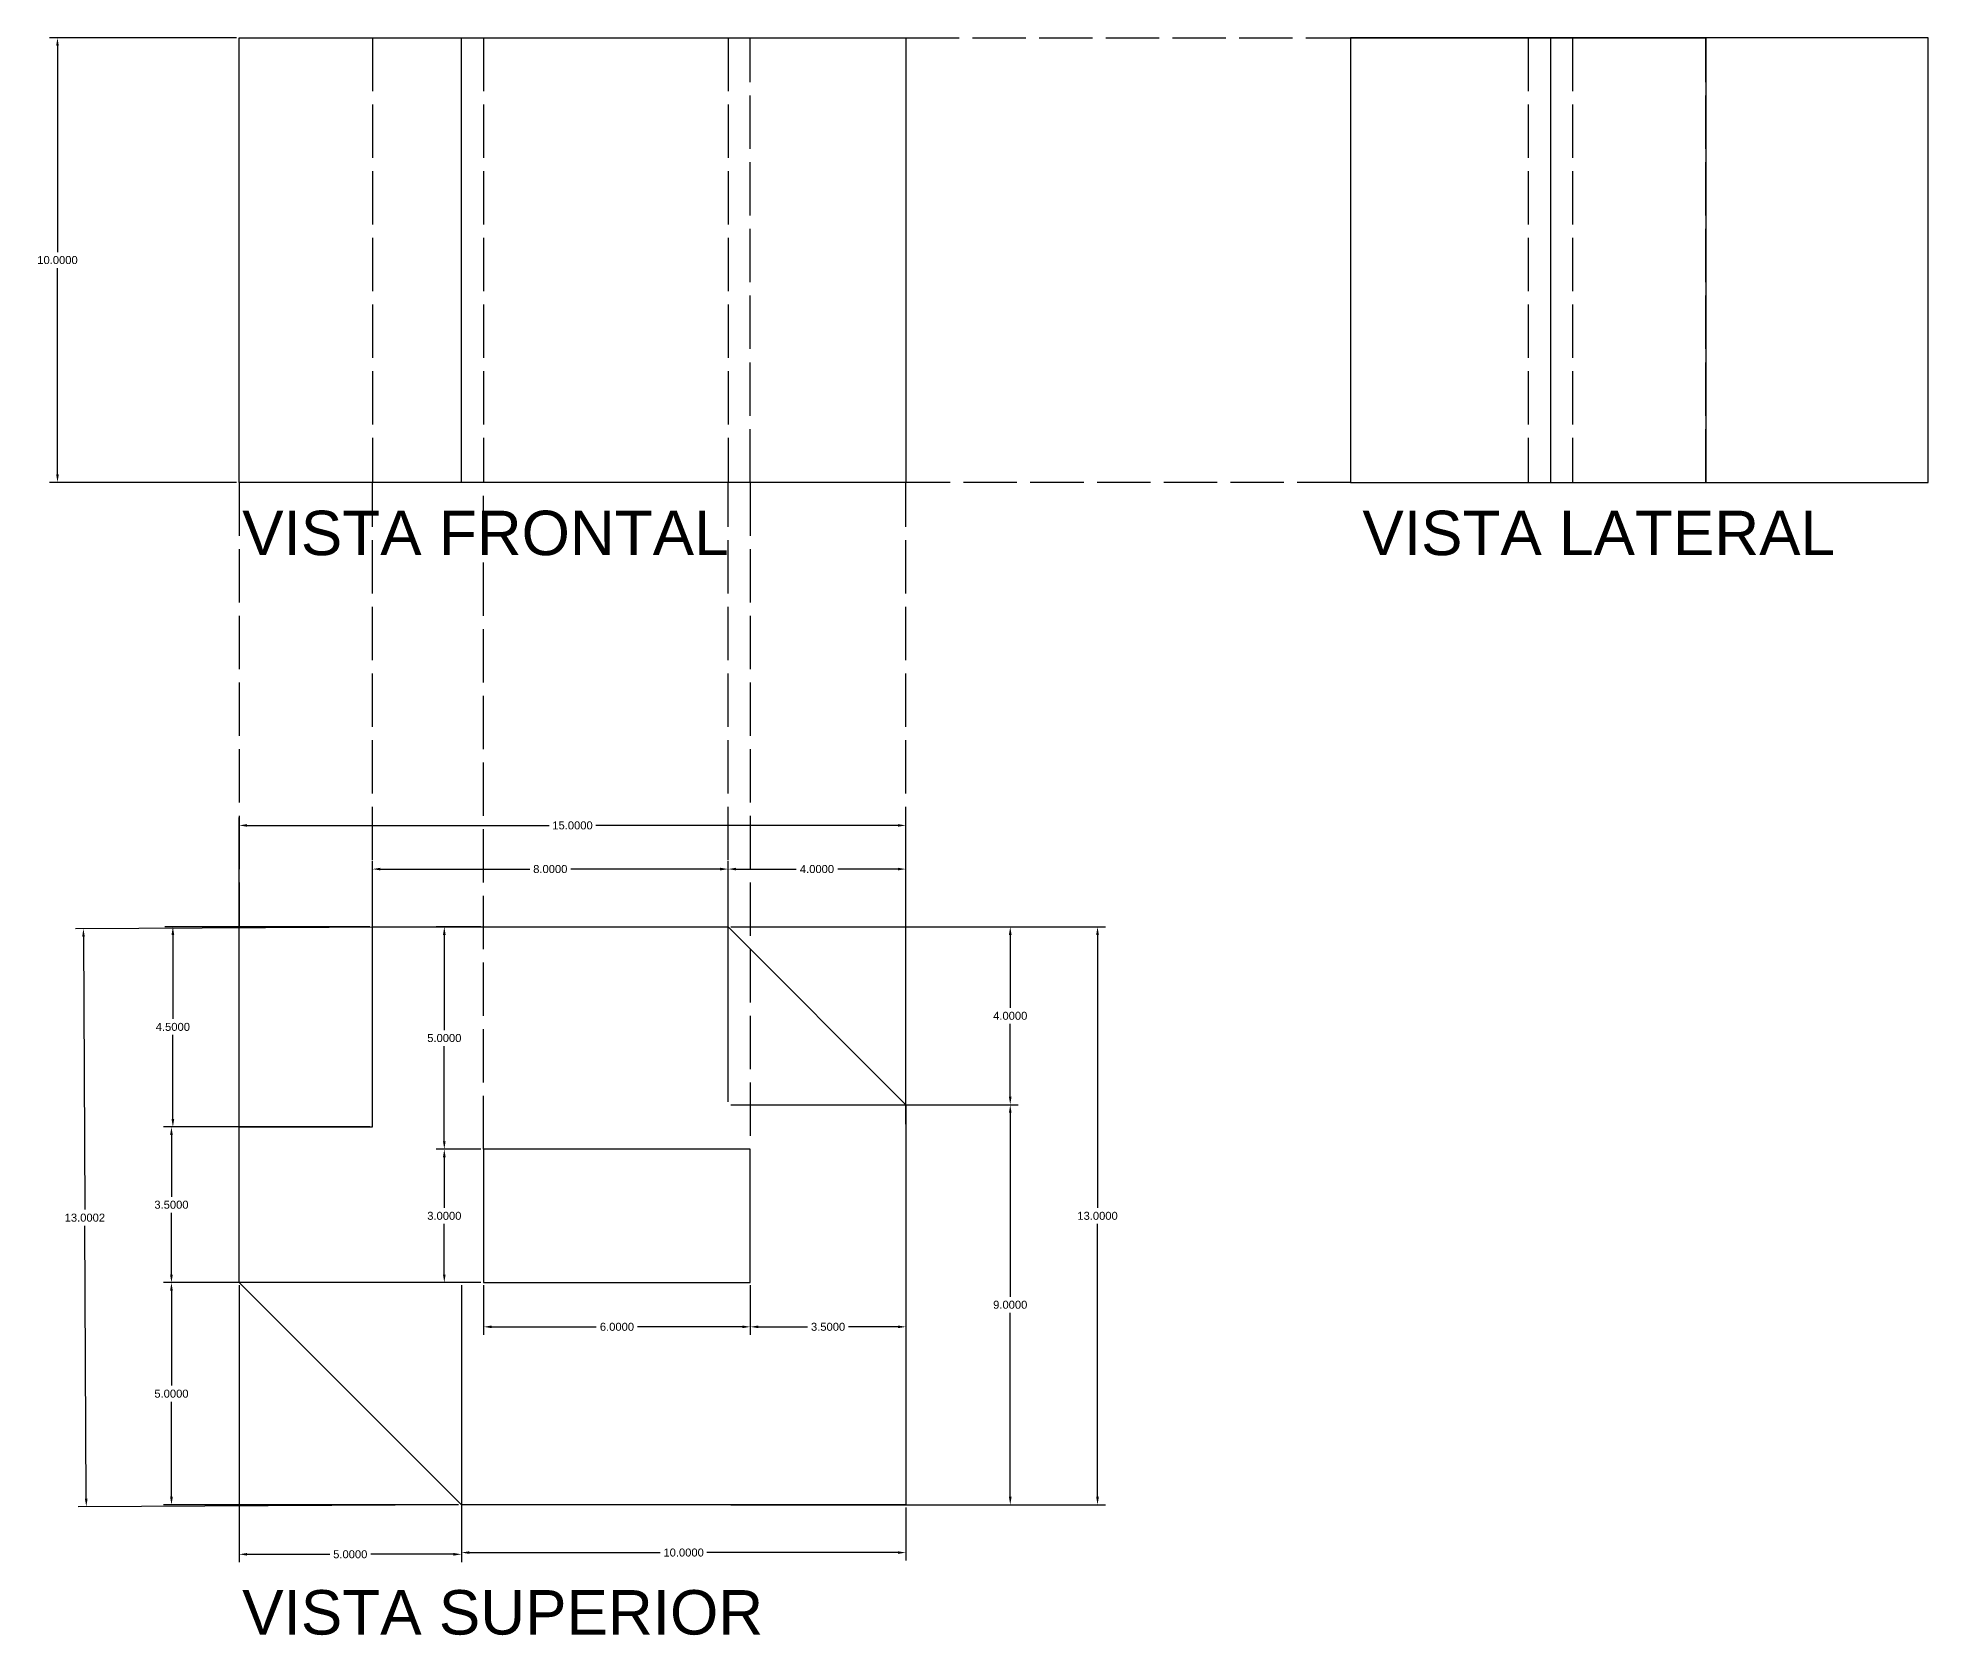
# Model space of a CAD drawing. Header units: inches. Extents: x -13 to 73, y -2.9 to 33.
# Drawn here: x 30.47 to 73, y -2.93 to 33 of the extents above; entities that cross this region are included whole.
import ezdxf

# ---------------------------------------------------------------- set-up
doc = ezdxf.new("R2010")
doc.units = ezdxf.units.IN
doc.header["$MEASUREMENT"] = 0
doc.linetypes.add('ACAD_ISO02W100', pattern=[15, 12, -3])
for name, color, linetype in [('COTA', 1, 'Continuous'), ('PROJECAO', 2, 'ACAD_ISO02W100'), ('TEXTO', 4, 'Continuous')]:
    doc.layers.add(name, color=color, linetype=linetype)
doc.styles.get("Standard").update_dxf_attribs({"font": 'Arial.ttf'})
doc.dimstyles.get("Standard").update_dxf_attribs({"dimtxt": 0.18, "dimasz": 0.18, "dimexe": 0.18, "dimexo": 0.0625, "dimgap": 0.09, "dimtad": 0, "dimtih": 1, "dimtoh": 1, "dimdec": 4, "dimzin": 0, "dimdsep": 46, "dimtxsty": 'Standard', "dimcen": 0.09, "dimadec": 0, "dimazin": 0, "dimtfac": 1, "dimtdec": 4, "dimtofl": 0, "dimtmove": 0, "dimatfit": 3, "dimfxl": 1, "dimtolj": 1, "dimtzin": 0, "dimarcsym": 0})

# ---------------------------------------------------------------- blocks, each defined once
blk = doc.blocks.new('*D13')
at = {"layer": 'COTA', "color": 0, "lineweight": -2, "transparency": 16777216}
for p, q in [((34.938, 33), (30.733, 33)), ((30.913, 32.82), (30.913, 28.181)), ((30.913, 23.18), (30.913, 27.819)), ((34.938, 23), (30.733, 23))]:
    blk.add_line(p, q, dxfattribs=at)
at = {"layer": 'COTA', "color": 0, "transparency": 16777216}
for points in [[(30.883, 32.82), (30.943, 32.82), (30.913, 33)], [(30.883, 23.18), (30.943, 23.18), (30.913, 23)]]:
    blk.add_solid(points, dxfattribs=at)
at = {"layer": 'Defpoints', "color": 0, "transparency": 16777216}
for p in [(35, 33), (30.913, 23), (35, 23)]:
    blk.add_point(p, dxfattribs=at)
at = {"layer": 'COTA', "color": 0, "transparency": 16777216, "insert": (30.913, 28), "char_height": 0.18, "attachment_point": 5}
blk.add_mtext('\\A1;10.0000', dxfattribs=at)
blk = doc.blocks.new('*D14')
at = {"layer": 'COTA', "color": 0, "lineweight": -2, "ltscale": 0.1, "transparency": 16777216}
for p, q in [((40.5, 4.938), (40.5, 3.824)), ((46.5, 4.938), (46.5, 3.824)), ((40.68, 4.004), (43.036, 4.004)), ((46.32, 4.004), (43.964, 4.004))]:
    blk.add_line(p, q, dxfattribs=at)
at = {"layer": 'COTA', "color": 0, "ltscale": 0.1, "transparency": 16777216}
for points in [[(40.68, 4.034), (40.68, 3.974), (40.5, 4.004)], [(46.32, 4.034), (46.32, 3.974), (46.5, 4.004)]]:
    blk.add_solid(points, dxfattribs=at)
at = {"layer": 'Defpoints', "color": 0, "ltscale": 0.1, "transparency": 16777216}
for p in [(40.5, 5), (46.5, 5), (46.5, 4.004)]:
    blk.add_point(p, dxfattribs=at)
at = {"layer": 'COTA', "color": 0, "ltscale": 0.1, "transparency": 16777216, "insert": (43.5, 4.004), "char_height": 0.18, "attachment_point": 5}
blk.add_mtext('\\A1;6.0000', dxfattribs=at)
blk = doc.blocks.new('*D15')
at = {"layer": 'COTA', "color": 0, "lineweight": -2, "ltscale": 0.1, "transparency": 16777216}
for p, q in [((46.5, 4.938), (46.5, 3.824)), ((50, 4.938), (50, 3.824)), ((46.68, 4.004), (47.788, 4.004)), ((49.82, 4.004), (48.712, 4.004))]:
    blk.add_line(p, q, dxfattribs=at)
at = {"layer": 'COTA', "color": 0, "ltscale": 0.1, "transparency": 16777216}
for points in [[(46.68, 4.034), (46.68, 3.974), (46.5, 4.004)], [(49.82, 4.034), (49.82, 3.974), (50, 4.004)]]:
    blk.add_solid(points, dxfattribs=at)
at = {"layer": 'Defpoints', "color": 0, "ltscale": 0.1, "transparency": 16777216}
for p in [(46.5, 5), (50, 5), (50, 4.004)]:
    blk.add_point(p, dxfattribs=at)
at = {"layer": 'COTA', "color": 0, "ltscale": 0.1, "transparency": 16777216, "insert": (48.25, 4.004), "char_height": 0.18, "attachment_point": 5}
blk.add_mtext('\\A1;3.5000', dxfattribs=at)
blk = doc.blocks.new('*D16')
at = {"layer": 'COTA', "color": 0, "lineweight": -2, "ltscale": 0.1, "transparency": 16777216}
for p, q in [((40.438, 13), (39.436, 13)), ((39.616, 12.82), (39.616, 10.681)), ((39.616, 8.18), (39.616, 10.319)), ((40.438, 8), (39.436, 8))]:
    blk.add_line(p, q, dxfattribs=at)
at = {"layer": 'COTA', "color": 0, "ltscale": 0.1, "transparency": 16777216}
for points in [[(39.586, 12.82), (39.646, 12.82), (39.616, 13)], [(39.586, 8.18), (39.646, 8.18), (39.616, 8)]]:
    blk.add_solid(points, dxfattribs=at)
at = {"layer": 'Defpoints', "color": 0, "ltscale": 0.1, "transparency": 16777216}
for p in [(39.616, 13), (40.5, 13), (40.5, 8)]:
    blk.add_point(p, dxfattribs=at)
at = {"layer": 'COTA', "color": 0, "ltscale": 0.1, "transparency": 16777216, "insert": (39.616, 10.5), "char_height": 0.18, "attachment_point": 5}
blk.add_mtext('\\A1;5.0000', dxfattribs=at)
blk = doc.blocks.new('*D17')
at = {"layer": 'COTA', "color": 0, "lineweight": -2, "ltscale": 0.1, "transparency": 16777216}
for p, q in [((37.938, 13), (33.329, 13)), ((33.509, 12.82), (33.509, 10.931)), ((33.509, 8.68), (33.509, 10.569)), ((37.938, 8.5), (33.329, 8.5))]:
    blk.add_line(p, q, dxfattribs=at)
at = {"layer": 'COTA', "color": 0, "ltscale": 0.1, "transparency": 16777216}
for points in [[(33.479, 12.82), (33.539, 12.82), (33.509, 13)], [(33.479, 8.68), (33.539, 8.68), (33.509, 8.5)]]:
    blk.add_solid(points, dxfattribs=at)
at = {"layer": 'Defpoints', "color": 0, "ltscale": 0.1, "transparency": 16777216}
for p in [(33.509, 13), (38, 13), (38, 8.5)]:
    blk.add_point(p, dxfattribs=at)
at = {"layer": 'COTA', "color": 0, "ltscale": 0.1, "transparency": 16777216, "insert": (33.509, 10.75), "char_height": 0.18, "attachment_point": 5}
blk.add_mtext('\\A1;4.5000', dxfattribs=at)
blk = doc.blocks.new('*D18')
at = {"layer": 'COTA', "color": 0, "lineweight": -2, "ltscale": 0.1, "transparency": 16777216}
for p, q in [((34.938, 8.5), (33.297, 8.5)), ((33.477, 8.32), (33.477, 6.931)), ((33.477, 5.18), (33.477, 6.569)), ((34.938, 5), (33.297, 5))]:
    blk.add_line(p, q, dxfattribs=at)
at = {"layer": 'COTA', "color": 0, "ltscale": 0.1, "transparency": 16777216}
for points in [[(33.447, 8.32), (33.507, 8.32), (33.477, 8.5)], [(33.447, 5.18), (33.507, 5.18), (33.477, 5)]]:
    blk.add_solid(points, dxfattribs=at)
at = {"layer": 'Defpoints', "color": 0, "ltscale": 0.1, "transparency": 16777216}
for p in [(33.477, 8.5), (35, 8.5), (35, 5)]:
    blk.add_point(p, dxfattribs=at)
at = {"layer": 'COTA', "color": 0, "ltscale": 0.1, "transparency": 16777216, "insert": (33.477, 6.75), "char_height": 0.18, "attachment_point": 5}
blk.add_mtext('\\A1;3.5000', dxfattribs=at)
blk = doc.blocks.new('*D19')
at = {"layer": 'COTA', "color": 0, "lineweight": -2, "ltscale": 0.1, "transparency": 16777216}
for p, q in [((39.938, 5), (33.297, 5)), ((33.477, 4.82), (33.477, 2.681)), ((33.477, 0.18), (33.477, 2.319)), ((39.938, 0), (33.297, 0))]:
    blk.add_line(p, q, dxfattribs=at)
at = {"layer": 'COTA', "color": 0, "ltscale": 0.1, "transparency": 16777216}
for points in [[(33.447, 4.82), (33.507, 4.82), (33.477, 5)], [(33.447, 0.18), (33.507, 0.18), (33.477, 0)]]:
    blk.add_solid(points, dxfattribs=at)
at = {"layer": 'Defpoints', "color": 0, "ltscale": 0.1, "transparency": 16777216}
for p in [(33.477, 5), (40, 5), (40, 0)]:
    blk.add_point(p, dxfattribs=at)
at = {"layer": 'COTA', "color": 0, "ltscale": 0.1, "transparency": 16777216, "insert": (33.477, 2.5), "char_height": 0.18, "attachment_point": 5}
blk.add_mtext('\\A1;5.0000', dxfattribs=at)
blk = doc.blocks.new('*D20')
at = {"layer": 'COTA', "color": 0, "lineweight": -2, "ltscale": 0.1, "transparency": 16777216}
for p, q in [((35, 4.938), (35, -1.293)), ((40, 4.938), (40, -1.293)), ((35.18, -1.113), (37.038, -1.113)), ((39.82, -1.113), (37.962, -1.113))]:
    blk.add_line(p, q, dxfattribs=at)
at = {"layer": 'COTA', "color": 0, "ltscale": 0.1, "transparency": 16777216}
for points in [[(35.18, -1.083), (35.18, -1.143), (35, -1.113)], [(39.82, -1.083), (39.82, -1.143), (40, -1.113)]]:
    blk.add_solid(points, dxfattribs=at)
at = {"layer": 'Defpoints', "color": 0, "ltscale": 0.1, "transparency": 16777216}
for p in [(35, 5), (40, 5), (40, -1.113)]:
    blk.add_point(p, dxfattribs=at)
at = {"layer": 'COTA', "color": 0, "ltscale": 0.1, "transparency": 16777216, "insert": (37.5, -1.113), "char_height": 0.18, "attachment_point": 5}
blk.add_mtext('\\A1;5.0000', dxfattribs=at)
blk = doc.blocks.new('*D21')
at = {"layer": 'COTA', "color": 0, "lineweight": -2, "ltscale": 0.1, "transparency": 16777216}
for p, q in [((39.874, 13), (31.317, 12.958)), ((31.498, 12.779), (31.528, 6.64)), ((31.56, 0.139), (31.53, 6.278)), ((39.938, 0), (31.381, -0.042))]:
    blk.add_line(p, q, dxfattribs=at)
at = {"layer": 'COTA', "color": 0, "ltscale": 0.1, "transparency": 16777216}
for points in [[(31.528, 12.779), (31.468, 12.779), (31.497, 12.959)], [(31.59, 0.139), (31.53, 0.139), (31.561, -0.041)]]:
    blk.add_solid(points, dxfattribs=at)
at = {"layer": 'Defpoints', "color": 0, "ltscale": 0.1, "transparency": 16777216}
for p in [(31.497, 12.959), (39.937, 13), (40, 0)]:
    blk.add_point(p, dxfattribs=at)
at = {"layer": 'COTA', "color": 0, "ltscale": 0.1, "transparency": 16777216, "insert": (31.529, 6.459), "char_height": 0.18, "attachment_point": 5}
blk.add_mtext('\\A1;13.0002', dxfattribs=at)
blk = doc.blocks.new('*D22')
at = {"layer": 'COTA', "color": 0, "lineweight": -2, "ltscale": 0.1, "transparency": 16777216}
for p, q in [((40, -0.062), (40, -1.254)), ((50, -0.062), (50, -1.254)), ((40.18, -1.074), (44.475, -1.074)), ((49.82, -1.074), (45.525, -1.074))]:
    blk.add_line(p, q, dxfattribs=at)
at = {"layer": 'COTA', "color": 0, "ltscale": 0.1, "transparency": 16777216}
for points in [[(40.18, -1.044), (40.18, -1.104), (40, -1.074)], [(49.82, -1.044), (49.82, -1.104), (50, -1.074)]]:
    blk.add_solid(points, dxfattribs=at)
at = {"layer": 'Defpoints', "color": 0, "ltscale": 0.1, "transparency": 16777216}
for p in [(40, 0), (50, 0), (50, -1.074)]:
    blk.add_point(p, dxfattribs=at)
at = {"layer": 'COTA', "color": 0, "ltscale": 0.1, "transparency": 16777216, "insert": (45, -1.074), "char_height": 0.18, "attachment_point": 5}
blk.add_mtext('\\A1;10.0000', dxfattribs=at)
blk = doc.blocks.new('*D23')
at = {"layer": 'COTA', "color": 0, "lineweight": -2, "ltscale": 0.1, "transparency": 16777216}
for p, q in [((50.062, 9), (52.528, 9)), ((52.348, 8.82), (52.348, 4.681)), ((52.348, 0.18), (52.348, 4.319)), ((50.062, 0), (52.528, 0))]:
    blk.add_line(p, q, dxfattribs=at)
at = {"layer": 'COTA', "color": 0, "ltscale": 0.1, "transparency": 16777216}
for points in [[(52.318, 8.82), (52.378, 8.82), (52.348, 9)], [(52.318, 0.18), (52.378, 0.18), (52.348, 0)]]:
    blk.add_solid(points, dxfattribs=at)
at = {"layer": 'Defpoints', "color": 0, "ltscale": 0.1, "transparency": 16777216}
for p in [(50, 9), (52.348, 9), (50, 0)]:
    blk.add_point(p, dxfattribs=at)
at = {"layer": 'COTA', "color": 0, "ltscale": 0.1, "transparency": 16777216, "insert": (52.348, 4.5), "char_height": 0.18, "attachment_point": 5}
blk.add_mtext('\\A1;9.0000', dxfattribs=at)
blk = doc.blocks.new('*D24')
at = {"layer": 'COTA', "color": 0, "lineweight": -2, "ltscale": 0.1, "transparency": 16777216}
for p, q in [((46.062, 13), (52.528, 13)), ((52.348, 12.82), (52.348, 11.181)), ((52.348, 9.18), (52.348, 10.819)), ((46.062, 9), (52.528, 9))]:
    blk.add_line(p, q, dxfattribs=at)
at = {"layer": 'COTA', "color": 0, "ltscale": 0.1, "transparency": 16777216}
for points in [[(52.318, 12.82), (52.378, 12.82), (52.348, 13)], [(52.318, 9.18), (52.378, 9.18), (52.348, 9)]]:
    blk.add_solid(points, dxfattribs=at)
at = {"layer": 'Defpoints', "color": 0, "ltscale": 0.1, "transparency": 16777216}
for p in [(46, 13), (46, 9), (52.348, 9)]:
    blk.add_point(p, dxfattribs=at)
at = {"layer": 'COTA', "color": 0, "ltscale": 0.1, "transparency": 16777216, "insert": (52.348, 11), "char_height": 0.18, "attachment_point": 5}
blk.add_mtext('\\A1;4.0000', dxfattribs=at)
blk = doc.blocks.new('*D25')
at = {"layer": 'COTA', "color": 0, "lineweight": -2, "ltscale": 0.1, "transparency": 16777216}
for p, q in [((46, 9.062), (46, 14.481)), ((50, 9.062), (50, 14.481)), ((46.18, 14.301), (47.533, 14.301)), ((49.82, 14.301), (48.467, 14.301))]:
    blk.add_line(p, q, dxfattribs=at)
at = {"layer": 'COTA', "color": 0, "ltscale": 0.1, "transparency": 16777216}
for points in [[(46.18, 14.331), (46.18, 14.271), (46, 14.301)], [(49.82, 14.331), (49.82, 14.271), (50, 14.301)]]:
    blk.add_solid(points, dxfattribs=at)
at = {"layer": 'Defpoints', "color": 0, "ltscale": 0.1, "transparency": 16777216}
for p in [(46, 14.301), (46, 9), (50, 9)]:
    blk.add_point(p, dxfattribs=at)
at = {"layer": 'COTA', "color": 0, "ltscale": 0.1, "transparency": 16777216, "insert": (48, 14.301), "char_height": 0.18, "attachment_point": 5}
blk.add_mtext('\\A1;4.0000', dxfattribs=at)
blk = doc.blocks.new('*D26')
at = {"layer": 'COTA', "color": 0, "lineweight": -2, "ltscale": 0.1, "transparency": 16777216}
for p, q in [((38, 13.062), (38, 14.481)), ((46, 13.062), (46, 14.481)), ((38.18, 14.301), (41.538, 14.301)), ((45.82, 14.301), (42.462, 14.301))]:
    blk.add_line(p, q, dxfattribs=at)
at = {"layer": 'COTA', "color": 0, "ltscale": 0.1, "transparency": 16777216}
for points in [[(38.18, 14.331), (38.18, 14.271), (38, 14.301)], [(45.82, 14.331), (45.82, 14.271), (46, 14.301)]]:
    blk.add_solid(points, dxfattribs=at)
at = {"layer": 'Defpoints', "color": 0, "ltscale": 0.1, "transparency": 16777216}
for p in [(46, 14.301), (38, 13), (46, 13)]:
    blk.add_point(p, dxfattribs=at)
at = {"layer": 'COTA', "color": 0, "ltscale": 0.1, "transparency": 16777216, "insert": (42, 14.301), "char_height": 0.18, "attachment_point": 5}
blk.add_mtext('\\A1;8.0000', dxfattribs=at)
blk = doc.blocks.new('*D27')
at = {"layer": 'COTA', "color": 0, "lineweight": -2, "ltscale": 0.1, "transparency": 16777216}
for p, q in [((46.062, 13), (54.492, 13)), ((54.312, 12.82), (54.312, 6.681)), ((54.312, 0.18), (54.312, 6.319)), ((46.062, 0), (54.492, 0))]:
    blk.add_line(p, q, dxfattribs=at)
at = {"layer": 'COTA', "color": 0, "ltscale": 0.1, "transparency": 16777216}
for points in [[(54.282, 12.82), (54.342, 12.82), (54.312, 13)], [(54.282, 0.18), (54.342, 0.18), (54.312, 0)]]:
    blk.add_solid(points, dxfattribs=at)
at = {"layer": 'Defpoints', "color": 0, "ltscale": 0.1, "transparency": 16777216}
for p in [(46, 13), (46, 0), (54.312, 0)]:
    blk.add_point(p, dxfattribs=at)
at = {"layer": 'COTA', "color": 0, "ltscale": 0.1, "transparency": 16777216, "insert": (54.312, 6.5), "char_height": 0.18, "attachment_point": 5}
blk.add_mtext('\\A1;13.0000', dxfattribs=at)
blk = doc.blocks.new('*D28')
at = {"layer": 'COTA', "color": 0, "lineweight": -2, "ltscale": 0.1, "transparency": 16777216}
for p, q in [((35, 8.562), (35, 15.463)), ((50, 8.562), (50, 15.463)), ((35.18, 15.283), (41.975, 15.283)), ((49.82, 15.283), (43.025, 15.283))]:
    blk.add_line(p, q, dxfattribs=at)
at = {"layer": 'COTA', "color": 0, "ltscale": 0.1, "transparency": 16777216}
for points in [[(35.18, 15.313), (35.18, 15.253), (35, 15.283)], [(49.82, 15.313), (49.82, 15.253), (50, 15.283)]]:
    blk.add_solid(points, dxfattribs=at)
at = {"layer": 'Defpoints', "color": 0, "ltscale": 0.1, "transparency": 16777216}
for p in [(50, 15.283), (35, 8.5), (50, 8.5)]:
    blk.add_point(p, dxfattribs=at)
at = {"layer": 'COTA', "color": 0, "ltscale": 0.1, "transparency": 16777216, "insert": (42.5, 15.283), "char_height": 0.18, "attachment_point": 5}
blk.add_mtext('\\A1;15.0000', dxfattribs=at)
blk = doc.blocks.new('*D29')
at = {"layer": 'COTA', "color": 0, "lineweight": -2, "ltscale": 0.1, "transparency": 16777216}
for p, q in [((40.438, 8), (39.436, 8)), ((39.616, 7.82), (39.616, 6.681)), ((39.616, 5.18), (39.616, 6.319)), ((40.438, 5), (39.436, 5))]:
    blk.add_line(p, q, dxfattribs=at)
at = {"layer": 'COTA', "color": 0, "ltscale": 0.1, "transparency": 16777216}
for points in [[(39.586, 7.82), (39.646, 7.82), (39.616, 8)], [(39.586, 5.18), (39.646, 5.18), (39.616, 5)]]:
    blk.add_solid(points, dxfattribs=at)
at = {"layer": 'Defpoints', "color": 0, "ltscale": 0.1, "transparency": 16777216}
for p in [(39.616, 8), (40.5, 8), (40.5, 5)]:
    blk.add_point(p, dxfattribs=at)
at = {"layer": 'COTA', "color": 0, "ltscale": 0.1, "transparency": 16777216, "insert": (39.616, 6.5), "char_height": 0.18, "attachment_point": 5}
blk.add_mtext('\\A1;3.0000', dxfattribs=at)

msp = doc.modelspace()

# ---------------------------------------------------------------- linework, layer by layer
for p, q in [((35, 23), (35, 33)), ((35, 33), (40, 33)), ((40, 23), (40, 33)), ((40, 33), (50, 33)), ((50, 33), (50, 23)), ((40, 23), (35, 23)), ((50, 23), (40, 23))]:
    msp.add_line(p, q)
at = {"ltscale": 0.1}
for p, q in [((60, 33), (60, 23)), ((73, 33), (60, 33)), ((60, 33), (64.5, 33)), ((60, 33), (68, 33)), ((64.5, 33), (64.5, 23)), ((68, 33), (68, 23)), ((73, 23), (73, 33)), ((60, 23), (73, 23)), ((38, 8.5), (38, 13)), ((38, 13), (46, 13)), ((50, 9), (46, 13)), ((50, 9), (50, 0)), ((35, 5), (35, 8.5)), ((35, 8.5), (38, 8.5)), ((46.5, 8), (40.5, 8)), ((40.5, 8), (40.5, 5)), ((46.5, 5), (46.5, 8)), ((35, 5), (40, 0)), ((40.5, 5), (46.5, 5)), ((50, 0), (40, 0))]:
    msp.add_line(p, q, dxfattribs=at)
at = {"layer": 'PROJECAO', "ltscale": 0.1}
for p, q in [((38, 33), (38, 23)), ((46, 33), (46, 23)), ((50, 33), (60, 33)), ((64, 33), (64, 23)), ((64.5, 33), (65, 33)), ((65, 33), (65, 23)), ((68, 23), (68, 33)), ((35, 23), (35, 13)), ((38, 13), (38, 23)), ((40.5, 8), (40.5, 23)), ((46, 13), (46, 23)), ((46.5, 23), (46.5, 8)), ((60, 23), (50, 23)), ((50, 13), (50, 23)), ((35, 8.5), (35, 13)), ((50, 9), (50, 13))]:
    msp.add_line(p, q, dxfattribs=at)
at = {"layer": 'PROJECAO', "linetype": 'ACAD_ISO02W100', "ltscale": 0.1}
for p, q in [((40.5, 33), (40.5, 23)), ((46.5, 23), (46.5, 33))]:
    msp.add_line(p, q, dxfattribs=at)

# ---------------------------------------------------------------- texts
at = {"layer": 'TEXTO', "ltscale": 0.1}
for s, p in [('VISTA FRONTAL', (35.06869, 21.36245)), ('VISTA LATERAL', (60.27083, 21.36245)), ('VISTA SUPERIOR', (35.06869, -2.91807))]:
    msp.add_text(s, height=1, dxfattribs=at).set_placement(p)

# ---------------------------------------------------------------- dimensions: what is measured, and where the dimension line sits
at = {"layer": 'COTA'}
dim = msp.add_aligned_dim(p1=(35, 33), p2=(35, 23), distance=-4.08661, dimstyle='Standard', override={"dimdle": 1}, dxfattribs=at)
dim.commit()
dim.dimension.update_dxf_attribs({"geometry": '*D13', "text_midpoint": (30.91339, 28)})
at = {"layer": 'COTA', "ltscale": 0.1}
for p1, p2, distance, picture, middle in [((35, 8.5), (50, 8.5), 6.78268, '*D28', (42.5, 15.28268)), ((38, 13), (46, 13), 1.30128, '*D26', (42, 14.30128)), ((50, 9), (46, 9), -5.30128, '*D25', (48, 14.30128)), ((40, 0), (39.93678, 13), 8.43943, '*D21', (31.52907, 6.45896)), ((38, 8.5), (38, 13), 4.4912, '*D17', (33.5088, 10.75)), ((40.5, 8), (40.5, 13), 0.88393, '*D16', (39.61607, 10.5)), ((46, 13), (46, 9), 6.34842, '*D24', (52.34842, 11)), ((46, 13), (46, 0), 8.31218, '*D27', (54.31218, 6.5)), ((50, 0), (50, 9), -2.34842, '*D23', (52.34842, 4.5)), ((35, 5), (35, 8.5), 1.52345, '*D18', (33.47655, 6.75)), ((40.5, 5), (40.5, 8), 0.88393, '*D29', (39.61607, 6.5)), ((40, 0), (40, 5), 6.52345, '*D19', (33.47655, 2.5)), ((35, 5), (40, 5), -6.11302, '*D20', (37.5, -1.11302)), ((40.5, 5), (46.5, 5), -0.99571, '*D14', (43.5, 4.00429)), ((46.5, 5), (50, 5), -0.99571, '*D15', (48.25, 4.00429)), ((40, 0), (50, 0), -1.07396, '*D22', (45, -1.07396))]:
    dim = msp.add_aligned_dim(p1=p1, p2=p2, distance=distance, dimstyle='Standard', dxfattribs=at)
    dim.commit()
    dim.dimension.update_dxf_attribs({"geometry": picture, "text_midpoint": middle})

doc.saveas('drawing.dxf')
